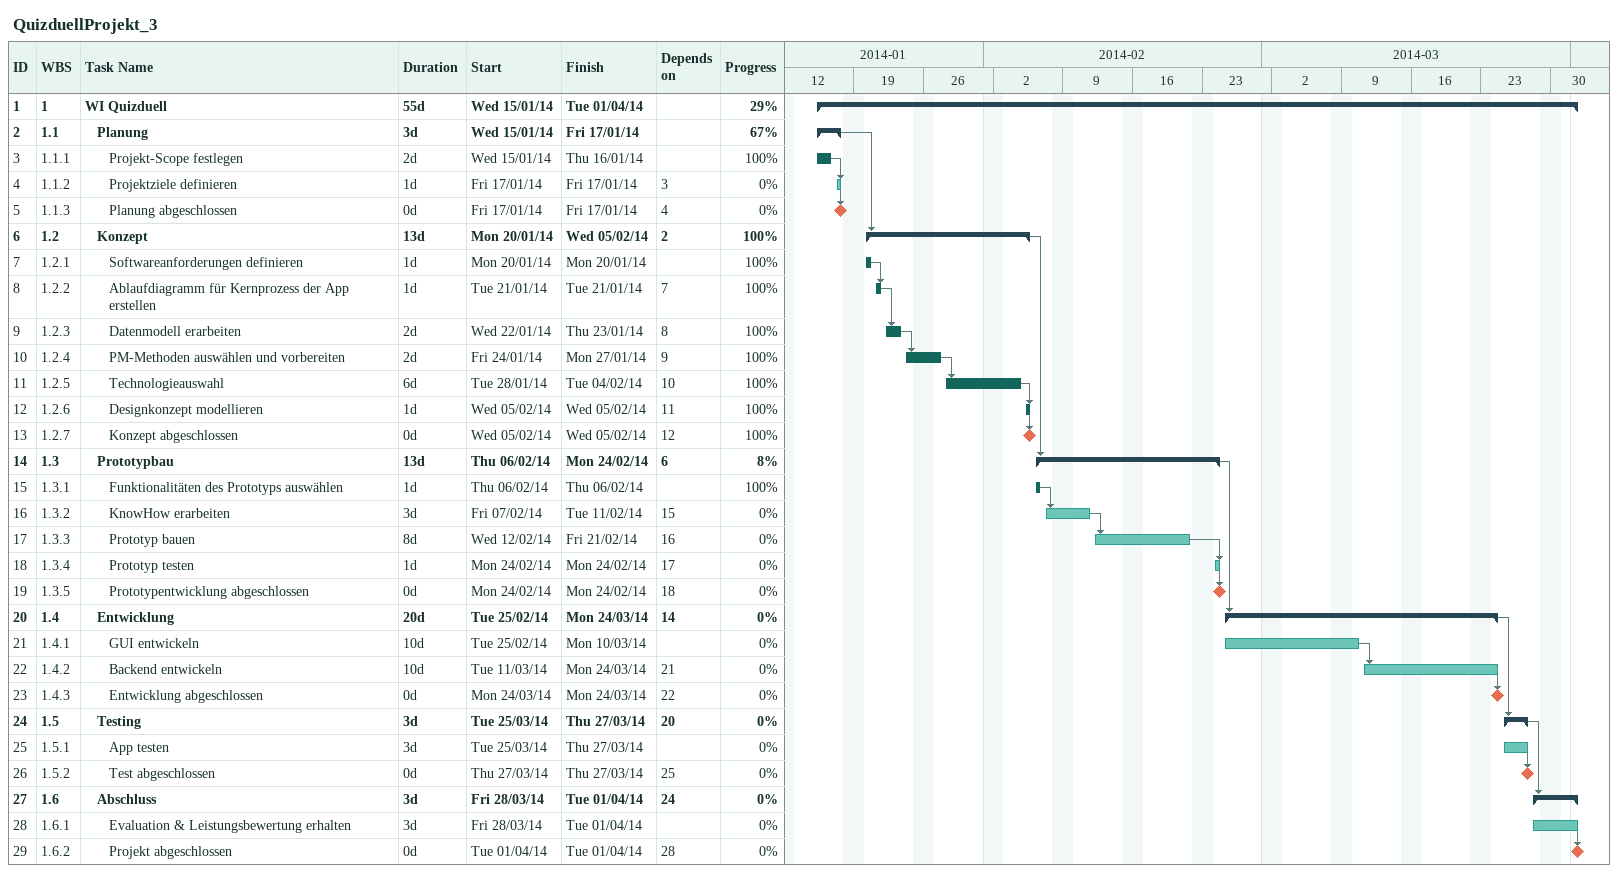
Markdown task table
QuizduellProjekt_3

| ID | WBS | Task | Duration | Start | Finish | Predecessors | % complete |
|---|---|---|---|---|---|---|---|
| 1 | 1 | **WI Quizduell** | 55d | 2014-01-15 | 2014-04-01 |  | 29 |
| 2 | 1.1 | **Planung** | 3d | 2014-01-15 | 2014-01-17 |  | 67 |
| 3 | 1.1.1 | Projekt-Scope festlegen | 2d | 2014-01-15 | 2014-01-16 |  | 100 |
| 4 | 1.1.2 | Projektziele definieren | 1d | 2014-01-17 | 2014-01-17 | 3 | 0 |
| 5 | 1.1.3 | Planung abgeschlossen | 0d | 2014-01-17 | 2014-01-17 | 4 | 0 |
| 6 | 1.2 | **Konzept** | 13d | 2014-01-20 | 2014-02-05 | 2 | 100 |
| 7 | 1.2.1 | Softwareanforderungen definieren | 1d | 2014-01-20 | 2014-01-20 |  | 100 |
| 8 | 1.2.2 | Ablaufdiagramm für Kernprozess der App erstellen | 1d | 2014-01-21 | 2014-01-21 | 7 | 100 |
| 9 | 1.2.3 | Datenmodell erarbeiten | 2d | 2014-01-22 | 2014-01-23 | 8 | 100 |
| 10 | 1.2.4 | PM-Methoden auswählen und vorbereiten | 2d | 2014-01-24 | 2014-01-27 | 9 | 100 |
| 11 | 1.2.5 | Technologieauswahl | 6d | 2014-01-28 | 2014-02-04 | 10 | 100 |
| 12 | 1.2.6 | Designkonzept modellieren | 1d | 2014-02-05 | 2014-02-05 | 11 | 100 |
| 13 | 1.2.7 | Konzept abgeschlossen | 0d | 2014-02-05 | 2014-02-05 | 12 | 100 |
| 14 | 1.3 | **Prototypbau** | 13d | 2014-02-06 | 2014-02-24 | 6 | 8 |
| 15 | 1.3.1 | Funktionalitäten des Prototyps auswählen | 1d | 2014-02-06 | 2014-02-06 |  | 100 |
| 16 | 1.3.2 | KnowHow erarbeiten | 3d | 2014-02-07 | 2014-02-11 | 15 | 0 |
| 17 | 1.3.3 | Prototyp bauen | 8d | 2014-02-12 | 2014-02-21 | 16 | 0 |
| 18 | 1.3.4 | Prototyp testen | 1d | 2014-02-24 | 2014-02-24 | 17 | 0 |
| 19 | 1.3.5 | Prototypentwicklung abgeschlossen | 0d | 2014-02-24 | 2014-02-24 | 18 | 0 |
| 20 | 1.4 | **Entwicklung** | 20d | 2014-02-25 | 2014-03-24 | 14 | 0 |
| 21 | 1.4.1 | GUI entwickeln | 10d | 2014-02-25 | 2014-03-10 |  | 0 |
| 22 | 1.4.2 | Backend entwickeln | 10d | 2014-03-11 | 2014-03-24 | 21 | 0 |
| 23 | 1.4.3 | Entwicklung abgeschlossen | 0d | 2014-03-24 | 2014-03-24 | 22 | 0 |
| 24 | 1.5 | **Testing** | 3d | 2014-03-25 | 2014-03-27 | 20 | 0 |
| 25 | 1.5.1 | App testen | 3d | 2014-03-25 | 2014-03-27 |  | 0 |
| 26 | 1.5.2 | Test abgeschlossen | 0d | 2014-03-27 | 2014-03-27 | 25 | 0 |
| 27 | 1.6 | **Abschluss** | 3d | 2014-03-28 | 2014-04-01 | 24 | 0 |
| 28 | 1.6.1 | Evaluation & Leistungsbewertung erhalten | 3d | 2014-03-28 | 2014-04-01 |  | 0 |
| 29 | 1.6.2 | Projekt abgeschlossen | 0d | 2014-04-01 | 2014-04-01 | 28 | 0 |
